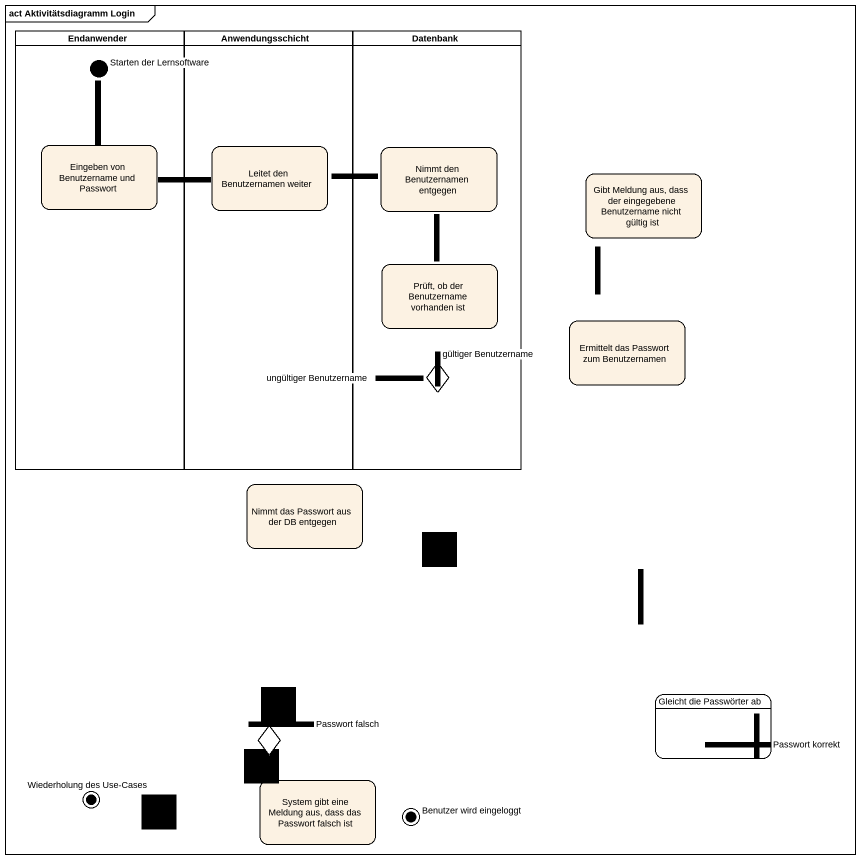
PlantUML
@startuml
mainframe act Aktivitätsdiagramm Login
hide empty description
state Endanwender <<partition>> {
  state "Starten der Lernsoftware" as Starten_der_Lernsoftware <<start>>
  state fork1 <<fork>>
  state "Eingeben von Benutzername und Passwort" as Eingeben_von_Benutzername
}
state Anwendungsschicht <<partition>> {
  state "Leitet den Benutzernamen weiter" as Leitet_den_Benutzernamen
}
state Datenbank <<partition>> {
  state "Nimmt den Benutzernamen entgegen" as Nimmt_den_Benutzernamen
  state fork4 <<fork>>
  state "Prüft, ob der Benutzername vorhanden ist" as Prüft_ob_der_Benutzername
  state choice1 <<choice>>
  state "gültiger Benutzername" as gültiger_Benutzername <<fork>>
  state "ungültiger Benutzername" as ungültiger_Benutzername <<fork>>
}
state fork2 <<fork>>
state fork3 <<fork>>
state "Gibt Meldung aus, dass der eingegebene Benutzername nicht gültig ist" as Gibt_Meldung_aus_dass_der
state fork5 <<fork>>
state "Ermittelt das Passwort zum Benutzernamen" as Ermittelt_das_Passwort_zum
state "Nimmt das Passwort aus der DB entgegen" as Nimmt_das_Passwort_aus_der
state fork6 <<fork>>
state fork7 <<fork>>
state fork8 <<fork>>
state "Gleicht die Passwörter ab" as Gleicht_die_Passwörter_ab {
  state "Passwort korrekt" as Passwort_korrekt <<fork>>
  state fork10 <<fork>>
}
state fork9 <<fork>>
state "Passwort falsch" as Passwort_falsch <<fork>>
state choice2 <<choice>>
state "System gibt eine Meldung aus, dass das Passwort falsch ist" as System_gibt_eine_Meldung
state "Wiederholung des Use-Cases" as Wiederholung_des_Use_Cases <<end>>
state fork11 <<fork>>
state "Benutzer wird eingeloggt" as Benutzer_wird_eingeloggt <<end>>
@enduml
